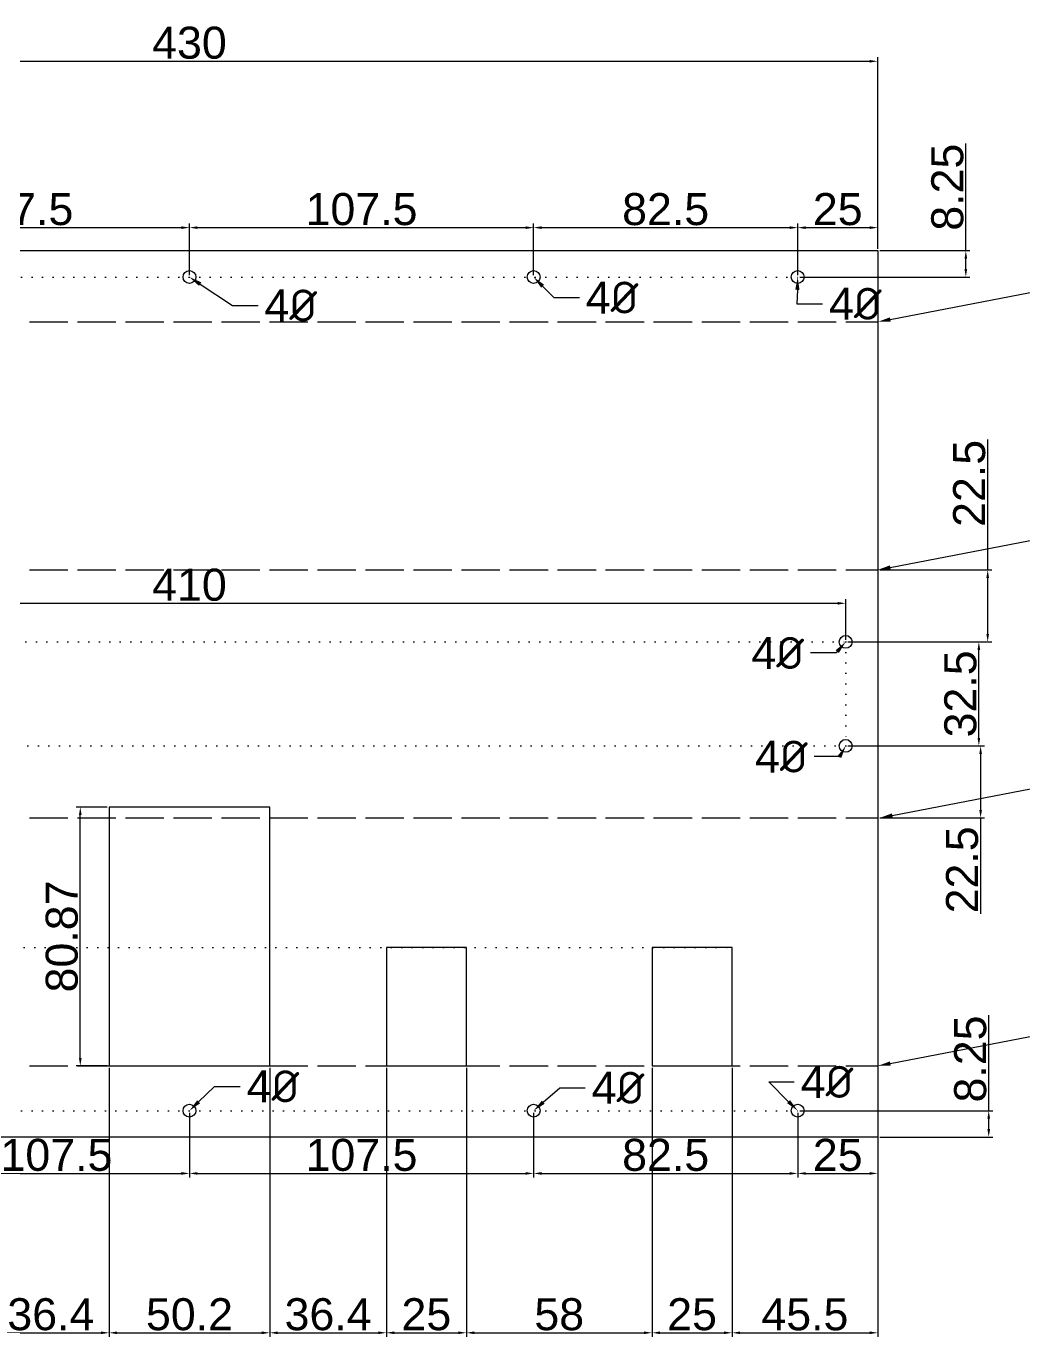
# Model space of a CAD drawing. Header units: millimetres. Extents: x -118 to 852, y -70 to 347.
# Drawn here: x 164 to 475.6, y -62.4 to 347.1 of the extents above; entities that cross this region are included whole.
import ezdxf
from ezdxf import colors
from ezdxf.entities.mleader import LeaderData, LeaderLine
from ezdxf.math import Vec2, Vec3

# ---------------------------------------------------------------- set-up
doc = ezdxf.new("R2010")
doc.units = ezdxf.units.MM
doc.linetypes.add('ACAD_ISO02W100', pattern=[15, 12, -3])
doc.linetypes.add('DOT2', pattern=[3.175, 0, -3.175])
doc.styles.get("Standard").update_dxf_attribs({"font": 'arial.ttf'})
doc.dimstyles.new('ISO-25', dxfattribs={"dimtxt": 2.5, "dimasz": 2.5, "dimexe": 1.25, "dimexo": 0.625, "dimtad": 1, "dimdsep": 46, "dimtxsty": 'Standard', "dimcen": 2.5, "dimclrd": 3, "dimclre": 3, "dimadec": 0, "dimazin": 0, "dimtfac": 1, "dimtmove": 0, "dimatfit": 3, "dimfxl": 1, "dimarcsym": 0})

# ---------------------------------------------------------------- blocks, each defined once
blk = doc.blocks.new('*D7')
at = {"color": 3, "lineweight": -2, "transparency": 16777216}
for p, q in [((107.5, 7.62), (107.5, -12.6)), ((215, 7.62), (215, -12.6)), ((110, -11.35), (212.5, -11.35))]:
    blk.add_line(p, q, dxfattribs=at)
at = {"color": 3, "transparency": 16777216}
for points in [[(110, -10.93), (110, -11.76), (107.5, -11.35)], [(212.5, -10.93), (212.5, -11.76), (215, -11.35)]]:
    blk.add_solid(points, dxfattribs=at)
at = {"layer": 'Defpoints', "color": 0, "transparency": 16777216}
for p in [(107.5, 8.25), (215, 8.25), (215, -11.35)]:
    blk.add_point(p, dxfattribs=at)
at = {"color": 0, "transparency": 16777216, "insert": (173.45, -5.61), "char_height": 2.5, "attachment_point": 5}
blk.add_mtext('{\\H4x;107.5}', dxfattribs=at)
blk = doc.blocks.new('*D8')
at = {"color": 3, "lineweight": -2, "transparency": 16777216}
for p, q in [((215, 7.62), (215, -12.6)), ((322.5, 7.62), (322.5, -12.6)), ((217.5, -11.35), (320, -11.35))]:
    blk.add_line(p, q, dxfattribs=at)
at = {"color": 3, "transparency": 16777216}
for points in [[(217.5, -10.93), (217.5, -11.76), (215, -11.35)], [(320, -10.93), (320, -11.76), (322.5, -11.35)]]:
    blk.add_solid(points, dxfattribs=at)
at = {"layer": 'Defpoints', "color": 0, "transparency": 16777216}
for p in [(215, 8.25), (322.5, 8.25), (322.5, -11.35)]:
    blk.add_point(p, dxfattribs=at)
at = {"color": 0, "transparency": 16777216, "insert": (268.75, -5.61), "char_height": 2.5, "attachment_point": 5}
blk.add_mtext('{\\H4x;107.5}', dxfattribs=at)
blk = doc.blocks.new('*D9')
at = {"color": 3, "lineweight": -2, "transparency": 16777216}
for p, q in [((322.5, 7.62), (322.5, -12.6)), ((405, 7.62), (405, -12.6)), ((325, -11.35), (402.5, -11.35))]:
    blk.add_line(p, q, dxfattribs=at)
at = {"color": 3, "transparency": 16777216}
for points in [[(325, -10.93), (325, -11.76), (322.5, -11.35)], [(402.5, -10.93), (402.5, -11.76), (405, -11.35)]]:
    blk.add_solid(points, dxfattribs=at)
at = {"layer": 'Defpoints', "color": 0, "transparency": 16777216}
for p in [(322.5, 8.25), (405, 8.25), (405, -11.35)]:
    blk.add_point(p, dxfattribs=at)
at = {"color": 0, "transparency": 16777216, "insert": (363.75, -5.61), "char_height": 2.5, "attachment_point": 5}
blk.add_mtext('{\\H4x;82.5}', dxfattribs=at)
blk = doc.blocks.new('*D10')
at = {"color": 3, "lineweight": -2, "transparency": 16777216}
for p, q in [((405, 7.62), (405, -12.6)), ((430, -0.62), (430, -12.6)), ((407.5, -11.35), (427.5, -11.35))]:
    blk.add_line(p, q, dxfattribs=at)
at = {"color": 3, "transparency": 16777216}
for points in [[(407.5, -10.93), (407.5, -11.76), (405, -11.35)], [(427.5, -10.93), (427.5, -11.76), (430, -11.35)]]:
    blk.add_solid(points, dxfattribs=at)
at = {"layer": 'Defpoints', "color": 0, "transparency": 16777216}
for p in [(405, 8.25), (430, 0), (430, -11.35)]:
    blk.add_point(p, dxfattribs=at)
at = {"color": 0, "transparency": 16777216, "insert": (417.5, -5.61), "char_height": 2.5, "attachment_point": 5}
blk.add_mtext('{\\H4x;25}', dxfattribs=at)
blk = doc.blocks.new('*D12')
at = {"color": 3, "lineweight": -2, "transparency": 16777216}
for p, q in [((464.67, 8.25), (464.67, 38.06)), ((405.62, 8.25), (465.92, 8.25)), ((464.67, 2.5), (464.67, 5.75)), ((430.62, 0), (465.92, 0))]:
    blk.add_line(p, q, dxfattribs=at)
at = {"color": 3, "transparency": 16777216}
for points in [[(464.25, 5.75), (465.09, 5.75), (464.67, 8.25)], [(464.25, 2.5), (465.09, 2.5), (464.67, 0)]]:
    blk.add_solid(points, dxfattribs=at)
at = {"layer": 'Defpoints', "color": 0, "transparency": 16777216}
for p in [(405, 8.25), (464.67, 8.25), (430, 0)]:
    blk.add_point(p, dxfattribs=at)
at = {"color": 0, "transparency": 16777216, "insert": (458.94, 24.41), "char_height": 2.5, "attachment_point": 5, "rotation": 90}
blk.add_mtext('{\\H4x;8.25}', dxfattribs=at)
blk = doc.blocks.new('*D14')
at = {"color": 3, "lineweight": -2, "transparency": 16777216}
for p, q in [((107.5, 269.38), (107.5, 285.44)), ((110, 284.19), (212.5, 284.19)), ((215, 269.38), (215, 285.44))]:
    blk.add_line(p, q, dxfattribs=at)
at = {"color": 3, "transparency": 16777216}
for points in [[(110, 284.61), (110, 283.77), (107.5, 284.19)], [(212.5, 284.61), (212.5, 283.77), (215, 284.19)]]:
    blk.add_solid(points, dxfattribs=at)
at = {"layer": 'Defpoints', "color": 0, "transparency": 16777216}
for p in [(215, 284.19), (107.5, 268.75), (215, 268.75)]:
    blk.add_point(p, dxfattribs=at)
at = {"color": 0, "transparency": 16777216, "insert": (161.25, 289.92), "char_height": 2.5, "attachment_point": 5}
blk.add_mtext('{\\H4x;107.5}', dxfattribs=at)
blk = doc.blocks.new('*D15')
at = {"color": 3, "lineweight": -2, "transparency": 16777216}
for p, q in [((215, 269.38), (215, 285.44)), ((217.5, 284.19), (320, 284.19)), ((322.5, 269.38), (322.5, 285.44))]:
    blk.add_line(p, q, dxfattribs=at)
at = {"color": 3, "transparency": 16777216}
for points in [[(217.5, 284.61), (217.5, 283.77), (215, 284.19)], [(320, 284.61), (320, 283.77), (322.5, 284.19)]]:
    blk.add_solid(points, dxfattribs=at)
at = {"layer": 'Defpoints', "color": 0, "transparency": 16777216}
for p in [(322.5, 284.19), (215, 268.75), (322.5, 268.75)]:
    blk.add_point(p, dxfattribs=at)
at = {"color": 0, "transparency": 16777216, "insert": (268.75, 289.92), "char_height": 2.5, "attachment_point": 5}
blk.add_mtext('{\\H4x;107.5}', dxfattribs=at)
blk = doc.blocks.new('*D16')
at = {"color": 3, "lineweight": -2, "transparency": 16777216}
for p, q in [((322.5, 269.38), (322.5, 285.44)), ((325, 284.19), (402.5, 284.19)), ((405, 269.38), (405, 285.44))]:
    blk.add_line(p, q, dxfattribs=at)
at = {"color": 3, "transparency": 16777216}
for points in [[(325, 284.61), (325, 283.77), (322.5, 284.19)], [(402.5, 284.61), (402.5, 283.77), (405, 284.19)]]:
    blk.add_solid(points, dxfattribs=at)
at = {"layer": 'Defpoints', "color": 0, "transparency": 16777216}
for p in [(405, 284.19), (322.5, 268.75), (405, 268.75)]:
    blk.add_point(p, dxfattribs=at)
at = {"color": 0, "transparency": 16777216, "insert": (363.75, 289.92), "char_height": 2.5, "attachment_point": 5}
blk.add_mtext('{\\H4x;82.5}', dxfattribs=at)
blk = doc.blocks.new('*D17')
at = {"color": 3, "lineweight": -2, "transparency": 16777216}
for p, q in [((405, 269.38), (405, 285.44)), ((407.5, 284.19), (427.5, 284.19)), ((430, 277.62), (430, 285.44))]:
    blk.add_line(p, q, dxfattribs=at)
at = {"color": 3, "transparency": 16777216}
for points in [[(407.5, 284.61), (407.5, 283.77), (405, 284.19)], [(427.5, 284.61), (427.5, 283.77), (430, 284.19)]]:
    blk.add_solid(points, dxfattribs=at)
at = {"layer": 'Defpoints', "color": 0, "transparency": 16777216}
for p in [(430, 284.19), (430, 277), (405, 268.75)]:
    blk.add_point(p, dxfattribs=at)
at = {"color": 0, "transparency": 16777216, "insert": (417.5, 289.92), "char_height": 2.5, "attachment_point": 5}
blk.add_mtext('{\\H4x;25}', dxfattribs=at)
blk = doc.blocks.new('*D19')
at = {"color": 3, "lineweight": -2, "transparency": 16777216}
for p, q in [((457.52, 277), (457.52, 310.49)), ((430.62, 277), (458.77, 277)), ((457.52, 271.25), (457.52, 274.5)), ((405.62, 268.75), (458.77, 268.75))]:
    blk.add_line(p, q, dxfattribs=at)
at = {"color": 3, "transparency": 16777216}
for points in [[(457.11, 274.5), (457.94, 274.5), (457.52, 277)], [(457.11, 271.25), (457.94, 271.25), (457.52, 268.75)]]:
    blk.add_solid(points, dxfattribs=at)
at = {"layer": 'Defpoints', "color": 0, "transparency": 16777216}
for p in [(430, 277), (457.52, 277), (405, 268.75)]:
    blk.add_point(p, dxfattribs=at)
at = {"color": 0, "transparency": 16777216, "insert": (451.79, 296.83), "char_height": 2.5, "attachment_point": 5, "rotation": 90}
blk.add_mtext('{\\H4x;8.25}', dxfattribs=at)
blk = doc.blocks.new('*D20')
at = {"color": 3, "linetype": 'ByBlock', "lineweight": -2, "transparency": 16777216}
for p, q in [((420.62, 154.75), (462.84, 154.75)), ((461.59, 124.75), (461.59, 152.25)), ((420.62, 122.25), (462.84, 122.25))]:
    blk.add_line(p, q, dxfattribs=at)
at = {"color": 3, "linetype": 'ByBlock', "transparency": 16777216}
for points in [[(461.17, 152.25), (462.01, 152.25), (461.59, 154.75)], [(461.17, 124.75), (462.01, 124.75), (461.59, 122.25)]]:
    blk.add_solid(points, dxfattribs=at)
at = {"layer": 'Defpoints', "color": 0, "linetype": 'ByBlock', "transparency": 16777216}
for p in [(420, 154.75), (461.59, 154.75), (420, 122.25)]:
    blk.add_point(p, dxfattribs=at)
at = {"color": 0, "linetype": 'ByBlock', "transparency": 16777216, "insert": (455.86, 138.5), "char_height": 2.5, "attachment_point": 5, "rotation": 90}
blk.add_mtext('{\\H4x;32.5}', dxfattribs=at)
blk = doc.blocks.new('*D21')
at = {"color": 3, "linetype": 'ByBlock', "lineweight": -2, "transparency": 16777216}
for p, q in [((464.34, 177.25), (464.34, 218)), ((430.62, 177.25), (465.59, 177.25)), ((464.34, 157.25), (464.34, 174.75)), ((420.62, 154.75), (465.59, 154.75))]:
    blk.add_line(p, q, dxfattribs=at)
at = {"color": 3, "linetype": 'ByBlock', "transparency": 16777216}
for points in [[(463.93, 174.75), (464.76, 174.75), (464.34, 177.25)], [(463.93, 157.25), (464.76, 157.25), (464.34, 154.75)]]:
    blk.add_solid(points, dxfattribs=at)
at = {"layer": 'Defpoints', "color": 0, "linetype": 'ByBlock', "transparency": 16777216}
for p in [(430, 177.25), (420, 154.75), (464.34, 154.75)]:
    blk.add_point(p, dxfattribs=at)
at = {"color": 0, "linetype": 'ByBlock', "transparency": 16777216, "insert": (458.61, 204.27), "char_height": 2.5, "attachment_point": 5, "rotation": 90}
blk.add_mtext('{\\H4x;22.5}', dxfattribs=at)
blk = doc.blocks.new('*D22')
at = {"color": 3, "linetype": 'ByBlock', "lineweight": -2, "transparency": 16777216}
for p, q in [((420.62, 122.25), (463.38, 122.25)), ((462.13, 119.75), (462.13, 102.25)), ((430.62, 99.75), (463.38, 99.75)), ((462.13, 99.75), (462.13, 69.78))]:
    blk.add_line(p, q, dxfattribs=at)
at = {"color": 3, "linetype": 'ByBlock', "transparency": 16777216}
for points in [[(461.72, 119.75), (462.55, 119.75), (462.13, 122.25)], [(461.72, 102.25), (462.55, 102.25), (462.13, 99.75)]]:
    blk.add_solid(points, dxfattribs=at)
at = {"layer": 'Defpoints', "color": 0, "linetype": 'ByBlock', "transparency": 16777216}
for p in [(420, 122.25), (430, 99.75), (462.13, 99.75)]:
    blk.add_point(p, dxfattribs=at)
at = {"color": 0, "linetype": 'ByBlock', "transparency": 16777216, "insert": (456.4, 83.51), "char_height": 2.5, "attachment_point": 5, "rotation": 90}
blk.add_mtext('{\\H4x;22.5}', dxfattribs=at)
blk = doc.blocks.new('*D23')
at = {"color": 3, "linetype": 'ByBlock', "lineweight": -2, "transparency": 16777216}
for p, q in [((10, 155.38), (10, 168.06)), ((420, 155.38), (420, 168.06)), ((12.5, 166.81), (417.5, 166.81))]:
    blk.add_line(p, q, dxfattribs=at)
at = {"color": 3, "linetype": 'ByBlock', "transparency": 16777216}
for points in [[(12.5, 167.23), (12.5, 166.39), (10, 166.81)], [(417.5, 167.23), (417.5, 166.39), (420, 166.81)]]:
    blk.add_solid(points, dxfattribs=at)
at = {"layer": 'Defpoints', "color": 0, "linetype": 'ByBlock', "transparency": 16777216}
for p in [(420, 166.81), (10, 154.75), (420, 154.75)]:
    blk.add_point(p, dxfattribs=at)
at = {"color": 0, "linetype": 'ByBlock', "transparency": 16777216, "insert": (215, 172.54), "char_height": 2.5, "attachment_point": 5}
blk.add_mtext('{\\H4x;410}', dxfattribs=at)
blk = doc.blocks.new('*D30')
at = {"color": 3, "linetype": 'ByBlock', "lineweight": -2, "transparency": 16777216}
for p, q in [((153.5, 21.88), (153.5, -62.4)), ((189.9, 21.62), (189.9, -62.4)), ((156, -61.15), (187.4, -61.15))]:
    blk.add_line(p, q, dxfattribs=at)
at = {"color": 3, "linetype": 'ByBlock', "transparency": 16777216}
for points in [[(156, -60.73), (156, -61.56), (153.5, -61.15)], [(187.4, -60.73), (187.4, -61.56), (189.9, -61.15)]]:
    blk.add_solid(points, dxfattribs=at)
at = {"layer": 'Defpoints', "color": 0, "linetype": 'ByBlock', "transparency": 16777216}
for p in [(153.5, 22.5), (189.9, 22.25), (189.9, -61.15)]:
    blk.add_point(p, dxfattribs=at)
at = {"color": 0, "linetype": 'ByBlock', "transparency": 16777216, "insert": (171.7, -55.41), "char_height": 2.5, "attachment_point": 5}
blk.add_mtext('{\\H4x;36.4}', dxfattribs=at)
blk = doc.blocks.new('*D31')
at = {"color": 3, "linetype": 'ByBlock', "lineweight": -2, "transparency": 16777216}
for p, q in [((189.9, 21.62), (189.9, -62.4)), ((240.1, 21.62), (240.1, -62.4)), ((192.4, -61.15), (237.6, -61.15))]:
    blk.add_line(p, q, dxfattribs=at)
at = {"color": 3, "linetype": 'ByBlock', "transparency": 16777216}
for points in [[(192.4, -60.73), (192.4, -61.56), (189.9, -61.15)], [(237.6, -60.73), (237.6, -61.56), (240.1, -61.15)]]:
    blk.add_solid(points, dxfattribs=at)
at = {"layer": 'Defpoints', "color": 0, "linetype": 'ByBlock', "transparency": 16777216}
for p in [(189.9, 22.25), (240.1, 22.25), (240.1, -61.15)]:
    blk.add_point(p, dxfattribs=at)
at = {"color": 0, "linetype": 'ByBlock', "transparency": 16777216, "insert": (215, -55.41), "char_height": 2.5, "attachment_point": 5}
blk.add_mtext('{\\H4x;50.2}', dxfattribs=at)
blk = doc.blocks.new('*D32')
at = {"color": 3, "linetype": 'ByBlock', "lineweight": -2, "transparency": 16777216}
for p, q in [((240.1, 21.62), (240.1, -62.4)), ((276.5, 21.62), (276.5, -62.4)), ((242.6, -61.15), (274, -61.15))]:
    blk.add_line(p, q, dxfattribs=at)
at = {"color": 3, "linetype": 'ByBlock', "transparency": 16777216}
for points in [[(242.6, -60.73), (242.6, -61.56), (240.1, -61.15)], [(274, -60.73), (274, -61.56), (276.5, -61.15)]]:
    blk.add_solid(points, dxfattribs=at)
at = {"layer": 'Defpoints', "color": 0, "linetype": 'ByBlock', "transparency": 16777216}
for p in [(240.1, 22.25), (276.5, 22.25), (276.5, -61.15)]:
    blk.add_point(p, dxfattribs=at)
at = {"color": 0, "linetype": 'ByBlock', "transparency": 16777216, "insert": (258.3, -55.41), "char_height": 2.5, "attachment_point": 5}
blk.add_mtext('{\\H4x;36.4}', dxfattribs=at)
blk = doc.blocks.new('*D33')
at = {"color": 3, "linetype": 'ByBlock', "lineweight": -2, "transparency": 16777216}
for p, q in [((276.5, 21.62), (276.5, -62.4)), ((301.5, 21.62), (301.5, -62.4)), ((279, -61.15), (299, -61.15))]:
    blk.add_line(p, q, dxfattribs=at)
at = {"color": 3, "linetype": 'ByBlock', "transparency": 16777216}
for points in [[(279, -60.73), (279, -61.56), (276.5, -61.15)], [(299, -60.73), (299, -61.56), (301.5, -61.15)]]:
    blk.add_solid(points, dxfattribs=at)
at = {"layer": 'Defpoints', "color": 0, "linetype": 'ByBlock', "transparency": 16777216}
for p in [(276.5, 22.25), (301.5, 22.25), (301.5, -61.15)]:
    blk.add_point(p, dxfattribs=at)
at = {"color": 0, "linetype": 'ByBlock', "transparency": 16777216, "insert": (289, -55.41), "char_height": 2.5, "attachment_point": 5}
blk.add_mtext('{\\H4x;25}', dxfattribs=at)
blk = doc.blocks.new('*D34')
at = {"color": 3, "linetype": 'ByBlock', "lineweight": -2, "transparency": 16777216}
for p, q in [((301.5, 21.62), (301.5, -62.4)), ((359.5, 21.62), (359.5, -62.4)), ((304, -61.15), (357, -61.15))]:
    blk.add_line(p, q, dxfattribs=at)
at = {"color": 3, "linetype": 'ByBlock', "transparency": 16777216}
for points in [[(304, -60.73), (304, -61.56), (301.5, -61.15)], [(357, -60.73), (357, -61.56), (359.5, -61.15)]]:
    blk.add_solid(points, dxfattribs=at)
at = {"layer": 'Defpoints', "color": 0, "linetype": 'ByBlock', "transparency": 16777216}
for p in [(301.5, 22.25), (359.5, 22.25), (359.5, -61.15)]:
    blk.add_point(p, dxfattribs=at)
at = {"color": 0, "linetype": 'ByBlock', "transparency": 16777216, "insert": (330.5, -55.41), "char_height": 2.5, "attachment_point": 5}
blk.add_mtext('{\\H4x;58}', dxfattribs=at)
blk = doc.blocks.new('*D35')
at = {"color": 3, "linetype": 'ByBlock', "lineweight": -2, "transparency": 16777216}
for p, q in [((359.5, 21.62), (359.5, -62.4)), ((384.5, 21.62), (384.5, -62.4)), ((362, -61.15), (382, -61.15))]:
    blk.add_line(p, q, dxfattribs=at)
at = {"color": 3, "linetype": 'ByBlock', "transparency": 16777216}
for points in [[(362, -60.73), (362, -61.56), (359.5, -61.15)], [(382, -60.73), (382, -61.56), (384.5, -61.15)]]:
    blk.add_solid(points, dxfattribs=at)
at = {"layer": 'Defpoints', "color": 0, "linetype": 'ByBlock', "transparency": 16777216}
for p in [(359.5, 22.25), (384.5, 22.25), (384.5, -61.15)]:
    blk.add_point(p, dxfattribs=at)
at = {"color": 0, "linetype": 'ByBlock', "transparency": 16777216, "insert": (372, -55.41), "char_height": 2.5, "attachment_point": 5}
blk.add_mtext('{\\H4x;25}', dxfattribs=at)
blk = doc.blocks.new('*D36')
at = {"color": 3, "linetype": 'ByBlock', "lineweight": -2, "transparency": 16777216}
for p, q in [((384.5, 21.62), (384.5, -62.4)), ((430, 21.62), (430, -62.4)), ((387, -61.15), (427.5, -61.15))]:
    blk.add_line(p, q, dxfattribs=at)
at = {"color": 3, "linetype": 'ByBlock', "transparency": 16777216}
for points in [[(387, -60.73), (387, -61.56), (384.5, -61.15)], [(427.5, -60.73), (427.5, -61.56), (430, -61.15)]]:
    blk.add_solid(points, dxfattribs=at)
at = {"layer": 'Defpoints', "color": 0, "linetype": 'ByBlock', "transparency": 16777216}
for p in [(384.5, 22.25), (430, 22.25), (430, -61.15)]:
    blk.add_point(p, dxfattribs=at)
at = {"color": 0, "linetype": 'ByBlock', "transparency": 16777216, "insert": (407.25, -55.44), "char_height": 2.5, "attachment_point": 5}
blk.add_mtext('{\\H4x;45.5}', dxfattribs=at)
blk = doc.blocks.new('*D37')
at = {"color": 3, "linetype": 'ByBlock', "lineweight": -2, "transparency": 16777216}
for p, q in [((0, 277.62), (0, 337.43)), ((2.5, 336.18), (427.5, 336.18)), ((430, 277.62), (430, 337.43))]:
    blk.add_line(p, q, dxfattribs=at)
at = {"color": 3, "linetype": 'ByBlock', "transparency": 16777216}
for points in [[(2.5, 336.6), (2.5, 335.76), (0, 336.18)], [(427.5, 336.6), (427.5, 335.76), (430, 336.18)]]:
    blk.add_solid(points, dxfattribs=at)
at = {"layer": 'Defpoints', "color": 0, "linetype": 'ByBlock', "transparency": 16777216}
for p in [(430, 336.18), (0, 277), (430, 277)]:
    blk.add_point(p, dxfattribs=at)
at = {"color": 0, "linetype": 'ByBlock', "transparency": 16777216, "insert": (215, 341.92), "char_height": 2.5, "attachment_point": 5}
blk.add_mtext('{\\H4x;430}', dxfattribs=at)
blk = doc.blocks.new('*D40')
at = {"color": 3, "linetype": 'ByBlock', "lineweight": -2, "transparency": 16777216}
for p, q in [((189.28, 103.12), (179.64, 103.12)), ((180.89, 24.75), (180.89, 100.62)), ((189.28, 22.25), (179.64, 22.25))]:
    blk.add_line(p, q, dxfattribs=at)
at = {"color": 3, "linetype": 'ByBlock', "transparency": 16777216}
for points in [[(180.47, 100.62), (181.31, 100.62), (180.89, 103.12)], [(180.47, 24.75), (181.31, 24.75), (180.89, 22.25)]]:
    blk.add_solid(points, dxfattribs=at)
at = {"layer": 'Defpoints', "color": 0, "linetype": 'ByBlock', "transparency": 16777216}
for p in [(180.89, 103.12), (189.9, 103.12), (189.9, 22.25)]:
    blk.add_point(p, dxfattribs=at)
at = {"color": 0, "linetype": 'ByBlock', "transparency": 16777216, "insert": (175.16, 62.69), "char_height": 2.5, "attachment_point": 5, "rotation": 90}
blk.add_mtext('{\\H4x;80.87}', dxfattribs=at)

msp = doc.modelspace()

# ---------------------------------------------------------------- linework, layer by layer
at = {"color": 2, "linetype": 'DOT2'}
for p, q in [((25, 268.75), (405, 268.75)), ((45.5, 59.25), (384.5, 59.25)), ((25, 8.25), (405, 8.25))]:
    msp.add_line(p, q, dxfattribs=at)
at = {"color": 1, "linetype": 'ACAD_ISO02W100'}
for p, q in [((0, 254.75), (430, 254.75)), ((0, 177.25), (430, 177.25)), ((0, 99.75), (430, 99.75)), ((0, 22.25), (430, 22.25))]:
    msp.add_line(p, q, dxfattribs=at)
msp.add_lwpolyline([(0, 277), (430, 277), (430, 0), (0, 0)], close=True)
at = {"color": 2, "linetype": 'DOT2'}
msp.add_lwpolyline([(10, 154.75), (420, 154.75), (420, 122.25), (10, 122.25)], close=True, dxfattribs=at)
at = {"color": 7, "linetype": 'ByBlock'}
for points in [[(189.9, 22.25), (240.1, 22.25), (240.1, 103.12), (189.9, 103.12)], [(276.5, 22.25), (301.5, 22.25), (301.5, 59.25), (276.5, 59.25)], [(359.5, 22.25), (384.5, 22.25), (384.5, 59.25), (359.5, 59.25)]]:
    msp.add_lwpolyline(points, close=True, dxfattribs=at)
for centre in [(215, 268.75), (322.5, 268.75), (405, 268.75), (420, 154.75), (420, 122.25), (215, 8.25), (322.5, 8.25), (405, 8.25)]:
    msp.add_circle(centre, 2)

# ---------------------------------------------------------------- dimensions: what is measured, and where the dimension line sits
at = {"color": 3, "linetype": 'ByBlock'}
for base, p1, p2, picture, middle in [((430, 336.181), (0, 277), (430, 277), '*D37', (215, 341.916)), ((420, 166.811), (10, 154.75), (420, 154.75), '*D23', (215, 172.541))]:
    dim = msp.add_linear_dim(base=base, p1=p1, p2=p2, text='{\\H4x;<>}', dimstyle='ISO-25', dxfattribs=at)
    dim.commit()
    dim.dimension.update_dxf_attribs({"geometry": picture, "text_midpoint": middle})
at = {"color": 3}
for base, p1, p2, picture, middle in [((457.523, 277), (405, 268.75), (430, 277), '*D19', (457.523, 296.832)), ((464.67, 8.25), (430, 0), (405, 8.25), '*D12', (464.67, 24.407))]:
    dim = msp.add_linear_dim(base=base, p1=p1, p2=p2, angle=90, text='{\\H4x;<>}', dimstyle='ISO-25', dxfattribs=at)
    dim.commit()
    dim.dimension.update_dxf_attribs({"geometry": picture, "text_midpoint": middle, "dimtype": 160})
for base, p1, p2, picture, middle in [((215, 284.191), (107.5, 268.75), (215, 268.75), '*D14', (161.25, 289.922)), ((322.5, 284.191), (215, 268.75), (322.5, 268.75), '*D15', (268.75, 289.922)), ((405, 284.191), (322.5, 268.75), (405, 268.75), '*D16', (363.75, 289.922)), ((430, 284.191), (405, 268.75), (430, 277), '*D17', (417.5, 289.922))]:
    dim = msp.add_linear_dim(base=base, p1=p1, p2=p2, text='{\\H4x;<>}', dimstyle='ISO-25', override={"dimtmove": 1}, dxfattribs=at)
    dim.commit()
    dim.dimension.update_dxf_attribs({"geometry": picture, "text_midpoint": middle})
at = {"color": 3, "linetype": 'ByBlock'}
dim = msp.add_linear_dim(base=(464.345, 154.75), p1=(430, 177.25), p2=(420, 154.75), angle=90, text='{\\H4x;<>}', dimstyle='ISO-25', dxfattribs=at)
dim.commit()
dim.dimension.update_dxf_attribs({"geometry": '*D21', "text_midpoint": (464.345, 204.267), "dimtype": 160})
for base, p1, p2, picture, middle in [((461.591, 154.75), (420, 122.25), (420, 154.75), '*D20', (455.857, 138.5)), ((462.135, 99.75), (420, 122.25), (430, 99.75), '*D22', (456.404, 83.514)), ((180.889, 103.12), (189.9, 22.25), (189.9, 103.12), '*D40', (175.159, 62.685))]:
    dim = msp.add_linear_dim(base=base, p1=p1, p2=p2, angle=90, text='{\\H4x;<>}', dimstyle='ISO-25', dxfattribs=at)
    dim.commit()
    dim.dimension.update_dxf_attribs({"geometry": picture, "text_midpoint": middle})
for base, p1, p2, picture, middle in [((189.9, -61.146), (153.5, 22.5), (189.9, 22.25), '*D30', (171.7, -55.412)), ((240.1, -61.146), (189.9, 22.25), (240.1, 22.25), '*D31', (215, -55.415)), ((276.5, -61.146), (240.1, 22.25), (276.5, 22.25), '*D32', (258.3, -55.412)), ((301.5, -61.146), (276.5, 22.25), (301.5, 22.25), '*D33', (289, -55.415)), ((359.5, -61.146), (301.5, 22.25), (359.5, 22.25), '*D34', (330.5, -55.415)), ((384.5, -61.146), (359.5, 22.25), (384.5, 22.25), '*D35', (372, -55.415)), ((430, -61.146), (384.5, 22.25), (430, 22.25), '*D36', (407.25, -55.435))]:
    dim = msp.add_linear_dim(base=base, p1=p1, p2=p2, text='{\\H4x;<>}', dimstyle='ISO-25', override={"dimtmove": 1}, dxfattribs=at)
    dim.commit()
    dim.dimension.update_dxf_attribs({"geometry": picture, "text_midpoint": middle})
at = {"color": 3}
for base, p1, p2, picture, middle in [((215, -11.345), (107.5, 8.25), (215, 8.25), '*D7', (173.446, -11.345)), ((322.5, -11.345), (215, 8.25), (322.5, 8.25), '*D8', (268.75, -11.345)), ((405, -11.345), (322.5, 8.25), (405, 8.25), '*D9', (363.75, -11.345)), ((430, -11.345), (405, 8.25), (430, 0), '*D10', (417.5, -11.345))]:
    dim = msp.add_linear_dim(base=base, p1=p1, p2=p2, text='{\\H4x;<>}', dimstyle='ISO-25', override={"dimtmove": 1}, dxfattribs=at)
    dim.commit()
    dim.dimension.update_dxf_attribs({"geometry": picture, "text_midpoint": middle, "dimtype": 160})

# ---------------------------------------------------------------- leaders
at = {"color": 1, "linetype": 'ByBlock'}
ml = msp.add_multileader_mtext('Standard', dxfattribs=at)
ml.set_content('{\\fGulim|b0|i0|c129|p50;절곡선[면 사이각 150도]}', color=1)
ml.set_leader_properties()
ml.build(insert=Vec2(0, 0))
ctx = ml.context
ctx.base_point, ctx.char_height, ctx.plane_origin = Vec3(491.007, 264.968), 10, Vec3(430, 254.75)
notes = []
notes.append((ctx, [(0, (1, 1, 0), (483.007, 264.968), (1, 0), 8, [(0, [(430, 254.75)], 0, [])])]))
ctx.mtext.insert, ctx.mtext.flow_direction = Vec3(493.007, 270.66), 5
at = {"color": 3, "linetype": 'ByBlock'}
ml = msp.add_multileader_mtext('Standard', dxfattribs=at)
ml.set_content('4{\\fISOCPEUR|b0|i0|c0|p34;%%C}', color=3)
ml.set_leader_properties()
ml.build(insert=Vec2(0, 0))
ctx = ml.context
ctx.base_point, ctx.char_height, ctx.plane_origin = Vec3(236.427, 259.868), 10, Vec3(215, 268.75)
notes.append((ctx, [(0, (1, 1, 0), (228.427, 259.868), (1, 0), 8, [(0, [(215, 268.75)], 0, [])])]))
ctx.mtext.insert, ctx.mtext.flow_direction = Vec3(238.427, 264.868), 5
ml = msp.add_multileader_mtext('Standard', dxfattribs=at)
ml.set_content('4{\\fISOCPEUR|b0|i0|c0|p34;%%C}', color=3)
ml.set_leader_properties()
ml.build(insert=Vec2(0, 0))
ctx = ml.context
ctx.base_point, ctx.char_height, ctx.plane_origin = Vec3(336.799, 262.355), 10, Vec3(322.5, 268.75)
notes.append((ctx, [(0, (1, 1, 0), (328.799, 262.355), (1, 0), 8, [(0, [(322.5, 268.75)], 0, [])])]))
ctx.mtext.insert, ctx.mtext.flow_direction = Vec3(338.799, 267.355), 5
ml = msp.add_multileader_mtext('Standard', dxfattribs=at)
ml.set_content('4{\\fISOCPEUR|b0|i0|c0|p34;%%C}', color=3)
ml.set_leader_properties()
ml.build(insert=Vec2(0, 0))
ctx = ml.context
ctx.base_point, ctx.char_height, ctx.plane_origin = Vec3(412.776, 260.407), 10, Vec3(405, 268.75)
notes.append((ctx, [(0, (1, 1, 0), (404.776, 260.407), (1, 0), 8, [(0, [(405, 268.75)], 0, [])])]))
ctx.mtext.insert, ctx.mtext.flow_direction = Vec3(414.776, 265.407), 5
at = {"color": 1, "linetype": 'ByBlock'}
ml = msp.add_multileader_mtext('Standard', dxfattribs=at)
ml.set_content('{\\fGulim|b0|i0|c129|p50;절곡선[면 사이각 120도]}', color=1)
ml.set_leader_properties()
ml.build(insert=Vec2(0, 0))
ctx = ml.context
ctx.base_point, ctx.char_height, ctx.plane_origin = Vec3(491.007, 187.468), 10, Vec3(430, 177.25)
notes.append((ctx, [(0, (1, 1, 0), (483.007, 187.468), (1, 0), 8, [(0, [(430, 177.25)], 0, [])])]))
ctx.mtext.insert, ctx.mtext.flow_direction = Vec3(493.007, 193.16), 5
at = {"color": 3, "linetype": 'ByBlock'}
ml = msp.add_multileader_mtext('Standard', dxfattribs=at)
ml.set_content('4{\\fISOCPEUR|b0|i0|c0|p34;%%C}', color=3)
ml.set_leader_properties()
ml.build(insert=Vec2(0, 0))
ctx = ml.context
ctx.base_point, ctx.char_height, ctx.plane_origin = Vec3(389.378, 151.278), 10, Vec3(420, 154.75)
ctx.text_align_type = 2
notes.append((ctx, [(0, (1, 1, 0), (416.97, 151.278), (-1, 0), 8, [(0, [(420, 154.75)], 0, [])])]))
ctx.mtext.insert, ctx.mtext.alignment, ctx.mtext.flow_direction = Vec3(406.97, 156.278), 3, 5
ml = msp.add_multileader_mtext('Standard', dxfattribs=at)
ml.set_content('4{\\fISOCPEUR|b0|i0|c0|p34;%%C}', color=3)
ml.set_leader_properties()
ml.build(insert=Vec2(0, 0))
ctx = ml.context
ctx.base_point, ctx.char_height, ctx.plane_origin = Vec3(390.506, 118.908), 10, Vec3(420, 122.25)
ctx.text_align_type = 2
notes.append((ctx, [(0, (1, 1, 0), (418.098, 118.908), (-1, 0), 8, [(0, [(420, 122.25)], 0, [])])]))
ctx.mtext.insert, ctx.mtext.alignment, ctx.mtext.flow_direction = Vec3(408.098, 123.908), 3, 5
at = {"color": 1, "linetype": 'ByBlock'}
ml = msp.add_multileader_mtext('Standard', dxfattribs=at)
ml.set_content('{\\fGulim|b0|i0|c129|p50;절곡선[면 사이각 120도]}', color=1)
ml.set_leader_properties()
ml.build(insert=Vec2(0, 0))
ctx = ml.context
ctx.base_point, ctx.char_height, ctx.plane_origin = Vec3(491.632, 109.968), 10, Vec3(430.625, 99.75)
notes.append((ctx, [(0, (1, 1, 0), (483.632, 109.968), (1, 0), 8, [(0, [(430.625, 99.75)], 0, [])])]))
ctx.mtext.insert, ctx.mtext.flow_direction = Vec3(493.632, 115.66), 5
ml = msp.add_multileader_mtext('Standard', dxfattribs=at)
ml.set_content('{\\fGulim|b0|i0|c129|p50;절곡선[면 사이각 150도]}', color=1)
ml.set_leader_properties()
ml.build(insert=Vec2(0, 0))
ctx = ml.context
ctx.base_point, ctx.char_height, ctx.plane_origin = Vec3(491.007, 32.468), 10, Vec3(430, 22.25)
notes.append((ctx, [(0, (1, 1, 0), (483.007, 32.468), (1, 0), 8, [(0, [(430, 22.25)], 0, [])])]))
ctx.mtext.insert, ctx.mtext.flow_direction = Vec3(493.007, 38.16), 5
at = {"color": 3, "linetype": 'ByBlock'}
ml = msp.add_multileader_mtext('Standard', dxfattribs=at)
ml.set_content('4{\\fISOCPEUR|b0|i0|c0|p34;%%C}', color=3)
ml.set_leader_properties()
ml.build(insert=Vec2(0, 0))
ctx = ml.context
ctx.base_point, ctx.char_height, ctx.plane_origin = Vec3(230.857, 15.861), 10, Vec3(215, 8.25)
notes.append((ctx, [(0, (1, 1, 0), (222.857, 15.861), (1, 0), 8, [(0, [(215, 8.25)], 0, [])])]))
ctx.mtext.insert, ctx.mtext.flow_direction = Vec3(232.857, 20.861), 5
ml = msp.add_multileader_mtext('Standard', dxfattribs=at)
ml.set_content('4{\\fISOCPEUR|b0|i0|c0|p34;%%C}', color=3)
ml.set_leader_properties()
ml.build(insert=Vec2(0, 0))
ctx = ml.context
ctx.base_point, ctx.char_height, ctx.plane_origin = Vec3(403.938, 17.25), 10, Vec3(405, 8.25)
notes.append((ctx, [(0, (1, 1, 0), (395.938, 17.25), (1, 0), 8, [(0, [(405, 8.25)], 0, [])])]))
ctx.mtext.insert, ctx.mtext.flow_direction = Vec3(405.938, 22.25), 5
ml = msp.add_multileader_mtext('Standard', dxfattribs=at)
ml.set_content('4{\\fISOCPEUR|b0|i0|c0|p34;%%C}', color=3)
ml.set_leader_properties()
ml.build(insert=Vec2(0, 0))
ctx = ml.context
ctx.base_point, ctx.char_height, ctx.plane_origin = Vec3(338.645, 15.426), 10, Vec3(322.5, 8.25)
notes.append((ctx, [(0, (1, 1, 0), (330.645, 15.426), (1, 0), 8, [(0, [(322.5, 8.25)], 0, [])])]))
ctx.mtext.insert, ctx.mtext.flow_direction = Vec3(340.645, 20.426), 5
for ctx, leaders in notes:
    for number, flags, end, landing, length, lines in leaders:
        leader = LeaderData()
        leader.index, (leader.has_last_leader_line, leader.has_dogleg_vector, leader.attachment_direction) = number, flags
        leader.last_leader_point, leader.dogleg_vector, leader.dogleg_length = Vec3(end), Vec3(landing), length
        for number, points, colour, breaks in lines:
            line = LeaderLine()
            line.index, line.vertices, line.color, line.breaks = number, Vec3.list(points), colors.encode_raw_color(colour), breaks
            leader.lines.append(line)
        ctx.leaders.append(leader)

doc.saveas('drawing.dxf')
